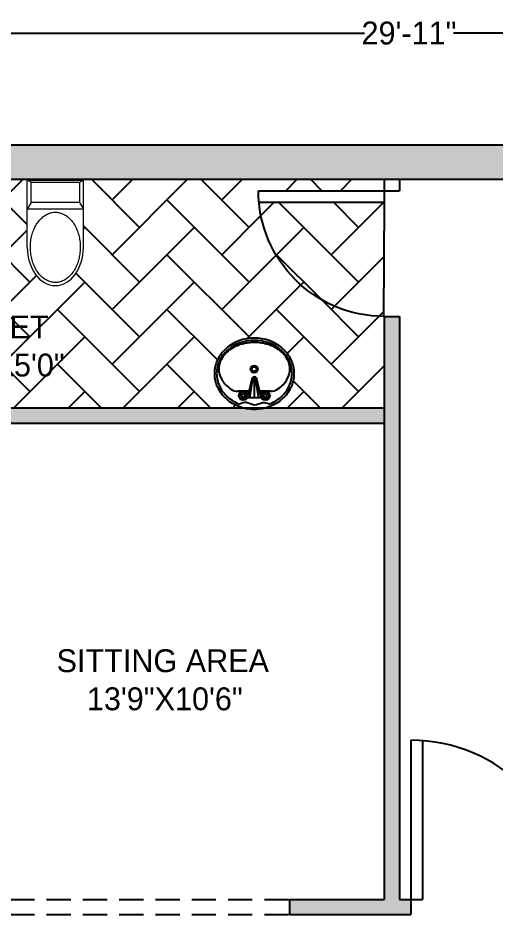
# Model space of a CAD drawing. Header units: inches. Extents: x -1202318 to 15458, y 120 to 819423.
# Drawn here: x 3547 to 3672.3, y 525.4 to 763.6 of the extents above; entities that cross this region are included whole.
import ezdxf

# ---------------------------------------------------------------- set-up
doc = ezdxf.new("R2010")
doc.units = ezdxf.units.IN
doc.header["$PDMODE"] = 98
doc.linetypes.add('HIDDEN', pattern=[9.524999999999999, 6.35, -3.175])
doc.styles.add('style 2', font='', dxfattribs={"height": 6})
doc.styles.get('style 2').set_extended_font_data('Bahnschrift')
doc.dimstyles.new('ISO-25', dxfattribs={"dimtxt": 6, "dimasz": 2.67, "dimexe": 1.25, "dimexo": 0.625, "dimgap": 0.645, "dimtad": 0, "dimdec": 0, "dimlunit": 3, "dimtxsty": 'style 2', "dimblk": 'DOT', "dimcen": 2.485, "dimclrd": 3, "dimclrt": 256, "dimadec": 0, "dimazin": 0, "dimtfac": 1, "dimtdec": 0, "dimtmove": 0, "dimatfit": 3, "dimfxl": 1, "dimarcsym": 1})

# ---------------------------------------------------------------- blocks, each defined once
blk = doc.blocks.new('A$C238C3AFD')
at = {"lineweight": 5}
for p, q in [((1.137941580964252e-07, 0.2462134398883791), (1.137941580964252e-07, 0.6795884995372035)), ((0.02441646447823587, 0.6657576923607849), (1.137941580964252e-07, 0.6795884995372035)), ((1.137941580964252e-07, 0.6795884995372035), (0.3609979960911005, 0.6795884995372035)), ((0.02441646447823587, 0.6795884995372035), (0.3366420315360301, 0.6795884995372035)), ((0.02441646447823587, 0.5350901306373999), (0.02441646447823587, 0.6657576923607849)), ((0.02441646447823587, 0.6657576923607849), (0.3366420315360301, 0.6657576923607849)), ((0.3366420315360301, 0.6657576923607849), (0.3609979960911005, 0.6795884995372035)), ((0.3366420315360301, 0.6657576923607849), (0.3366420315360301, 0.5350901306373999)), ((0.3609979960911005, 0.2462134398883791), (0.3609979960911005, 0.6795884995372035)), ((0.02441646447823587, 0.5350901306373999), (1.137941580964252e-07, 0.491976089484524)), ((0.3366420315360301, 0.5350901306373999), (0.02441646447823587, 0.5350901306373999)), ((0.3366420315360301, 0.5350901306373999), (0.3609979960911005, 0.491976089484524)), ((0.3609979960911005, 0.491976089484524), (1.137941580964252e-07, 0.491976089484524))]:
    blk.add_line(p, q, dxfattribs=at)
blk.add_ellipse((0.1804990549426293, 0.2462134398883791), major_axis=(-2.972700876236562e-14, 0.2462134171678699), ratio=0.7330995330187009, start_param=1.570796326794897, end_param=4.71238898038469, dxfattribs=at)
blk.add_open_spline([(0.1804990549426293, 0.4724268570571439), (0.1739011731506253, 0.4724268570571439), (0.1673030095216745, 0.4718457696362748), (0.1524086664894639, 0.4692063938127831), (0.1441297321835009, 0.4667931102521834), (0.127829926150298, 0.4600858578050975), (0.119809364638968, 0.4557904642861104), (0.104239576220607, 0.4453529879101552), (0.09669145185853267, 0.4392103417994804), (0.08230857215039578, 0.4251868350474979), (0.07547479733784712, 0.4173061802866869), (0.0627571880704636, 0.3999939057321171), (0.05687393938751484, 0.3905627929707407), (0.04626444078166969, 0.3704032080058823), (0.04153847795987531, 0.3596752649755217), (0.03340849278083624, 0.3372255791909993), (0.03000459846680315, 0.3255043088283855), (0.02463585032819537, 0.3014062653601286), (0.0226710508168253, 0.2890299130740459), (0.02024729644926992, 0.2639813925416092), (0.01978836036778375, 0.2513096168258926), (0.02039186373349366, 0.2260392176831374), (0.02145429878873983, 0.2134409805730684), (0.02506461878874688, 0.1886843095853692), (0.02761247336911765, 0.1765262766784872), (0.03410674677252246, 0.1530026219406864), (0.03805308863320533, 0.1416374388791155), (0.04720799537790299, 0.1200255456569721), (0.05241638255483849, 0.109779332378821), (0.06391314399388648, 0.0906909247423755), (0.07020113090584346, 0.08184926859394182), (0.0836369507596828, 0.065799334559415), (0.09078404180399957, 0.0585914919138304), (0.1056964215813423, 0.04596698748355266), (0.1134606129980966, 0.04055028166476404), (0.1293719829700422, 0.03158673031430226), (0.1375182382234925, 0.02803893480449915), (0.153998056832279, 0.02282634088624036), (0.1623319004511359, 0.02116001216927543), (0.1790443111649438, 0.01969771916628815), (0.1874245294038701, 0.01990108680183766), (0.2042049354868141, 0.02219171771866968), (0.2126057873811078, 0.02430141994409496), (0.2291751739940082, 0.03044491654145531), (0.2373436324451177, 0.03448029295395827), (0.2532356473475375, 0.04445011958887335), (0.260958091559587, 0.05038532750040758), (0.2757097811900167, 0.06405523406283464), (0.2827379372201904, 0.07178980221942766), (0.2958536722953795, 0.0888755732885329), (0.301940577307505, 0.0982262596298824), (0.3129547132566586, 0.118289772006392), (0.3178816101535631, 0.1290020335363806), (0.3263995709903611, 0.1514798388598138), (0.3299904861860341, 0.1632448755408404), (0.3357099386748814, 0.1874813553949934), (0.3378384130810446, 0.1999523488193518), (0.3405588980449465, 0.2252301605694811), (0.3411508861927359, 0.2380365618155338), (0.3407779093131467, 0.2636038051059586), (0.339812947120663, 0.2763642385907588), (0.3363594291540721, 0.3014596524881199), (0.3338709033132545, 0.3137942103130626), (0.3274569972072641, 0.337671846828016), (0.3235316946993407, 0.349214464018587), (0.3143828456613846, 0.3711692219148972), (0.3091594807892761, 0.381580839632079), (0.2976013671777764, 0.4009763229769305), (0.2912670190771678, 0.4099596193118487), (0.2777138308993017, 0.4262594318279298), (0.2704957671685406, 0.4335754825515323), (0.2554250067842077, 0.4463763504099916), (0.247573468698647, 0.451861207759066), (0.2314792022698384, 0.4609180105326232), (0.2232374479681312, 0.4644909632988856), (0.2065647915342197, 0.4697107804531697), (0.1981335694053996, 0.4713592617190443), (0.1866224022069218, 0.4723016901698429), (0.1835607254579372, 0.4724268570571439), (0.1804990549426293, 0.4724268570571439)], degree=3, knots=[0, 0, 0, 0, 0.1291865700928923, 0.1291865700928923, 0.2929837653768291, 0.2929837653768291, 0.4567809606607659, 0.4567809606607659, 0.6205781559447027, 0.6205781559447027, 0.7843753512286394, 0.7843753512286394, 0.9481725465125762, 0.9481725465125762, 1.111969741796513, 1.111969741796513, 1.27576693708045, 1.27576693708045, 1.439564132364387, 1.439564132364387, 1.603361327648323, 1.603361327648323, 1.76715852293226, 1.76715852293226, 1.930955718216197, 1.930955718216197, 2.094752913500134, 2.094752913500134, 2.258550108784071, 2.258550108784071, 2.422347304068007, 2.422347304068007, 2.586144499351944, 2.586144499351944, 2.749941694635881, 2.749941694635881, 2.913738889919818, 2.913738889919818, 3.077536085203755, 3.077536085203755, 3.241333280487691, 3.241333280487691, 3.406994641449475, 3.406994641449475, 3.572656002411258, 3.572656002411258, 3.738317363373041, 3.738317363373041, 3.903978724334824, 3.903978724334824, 4.069640085296608, 4.069640085296608, 4.235301446258391, 4.235301446258391, 4.400962807220174, 4.400962807220174, 4.566624168181957, 4.566624168181957, 4.73228552914374, 4.73228552914374, 4.897946890105524, 4.897946890105524, 5.063608251067307, 5.063608251067307, 5.22926961202909, 5.22926961202909, 5.394930972990873, 5.394930972990873, 5.560592333952656, 5.560592333952656, 5.72625369491444, 5.72625369491444, 5.891915055876223, 5.891915055876223, 6.057576416838006, 6.057576416838006, 6.223237777799789, 6.223237777799789, 6.283185307179586, 6.283185307179586, 6.283185307179586, 6.283185307179586], dxfattribs=at)
blk = doc.blocks.new('A$C62EA08CE')
at = {"linetype": 'ByBlock'}
for p, q in [((0.2190750854661019, 0.3943350335612195), (0.306705085467911, 0.3943350335612195)), ((0.2190750854661019, 0.3797300335645559), (0.2482850854667049, 0.2628900335621438)), ((0.2328389724007138, 0.3943350335612195), (0.256592247476874, 0.2566437564746593)), ((0.2628900854706444, 0.3943350335612195), (0.2628900854706444, 0.2555161210839287)), ((0.2933077018988115, 0.3943350335612195), (0.2695802776597702, 0.256794098582759)), ((0.2774950854673079, 0.2628900335621438), (0.306705085467911, 0.3797300335645559)), ((0.1569030901755468, 0.3505200335639529), (0.2263775854680716, 0.3505200335639529)), ((0.2994025854659412, 0.3505200335639529), (0.3690778702966782, 0.3505200335639529))]:
    blk.add_line(p, q, dxfattribs=at)
for centre, radius in [((0.1898650854727748, 0.3797300335645559), 0.02921), ((0.1898650854727748, 0.3797300335645559), 0.02321), ((0.1898650854727748, 0.3797300335645559), 0.01121), ((0.335915085468514, 0.3797300335645559), 0.02921), ((0.335915085468514, 0.3797300335645559), 0.02321), ((0.335915085468514, 0.3797300335645559), 0.01121), ((0.2640384579517558, 0.2045255693010404), 0.023368), ((0.2640384579517558, 0.2045255693010404), 0.015368)]:
    blk.add_circle(centre, radius, dxfattribs=at)
for centre, radius, start, end in [((0.2518357941607974, 0.202225176646607), 0.2631644933429036, 110.2132031902237, 131.6335499305747), ((0.2518357941607974, 0.202225176646607), 0.2481644933429036, 110.2132031902237, 131.6335499305747), ((0.2628901093212335, 0.172201390065311), 0.2951586434963838, 90.00000458569829, 110.2131769401282), ((0.2628900616127794, 0.172201390065311), 0.2951586434963838, 69.78682305987175, 89.99999541430171), ((0.2739443767732155, 0.202225176646607), 0.2481644933429035, 48.36645006942531, 69.78679680977629), ((0.2739443767732155, 0.202225176646607), 0.2631644933429035, 48.36645006942531, 69.78679680977629), ((0.2348020259832992, 0.2213881285715615), 0.2375253048786466, 131.6335451873389, 155.0149376704166), ((0.2348020259832992, 0.2213881285715615), 0.2225253048786466, 131.6335451873389, 155.0149376704166), ((0.2909781449579896, 0.2213881285715615), 0.2225253048786464, 24.98506232958335, 48.36645481266115), ((0.2909781449579896, 0.2213881285715615), 0.2375253048786464, 24.98506232958335, 48.36645481266115), ((0.2084237233957538, 0.23368008415855), 0.2084236379244461, 155.0149182782628, 180.0000137570949), ((0.2084237233957538, 0.23368008415855), 0.1934236379244461, 155.0149182782628, 180.0000137570949), ((0.2106628391502454, 0.177718259532412), 0.18834914705, 122.2598079089317, 151.0887990604045), ((0.1569030901755468, 0.2628900335621438), 0.08763, 90, 122.2598079089317), ((0.3690778702966782, 0.2628900335621438), 0.08763, 56.09549019404326, 90), ((0.2835224813406967, 0.1355918312110589), 0.24100718245, 53.13010185414811, 56.09549019404326), ((0.3151173317910434, 0.177718259532412), 0.18834914705, 28.91120093959547, 53.13010185414811), ((0.317356447545535, 0.23368008415855), 0.1934236379244455, 359.9999862429051, 24.98508172173718), ((0.317356447545535, 0.23368008415855), 0.2084236379244455, 359.9999862429051, 24.98508172173718), ((0.1622244803456852, 0.2044700335609377), 0.13301439488, 151.0887990604045, 180), ((0.2628900854706444, 0.2736666355558555), 0.01815051446886898, 216.4225302188404, 323.5774697811596), ((0.3635556905883277, 0.2044700335609377), 0.13301439488, 0, 28.91120093959547), ((0.2084237233957538, 0.2336799829718075), 0.2084236379244455, 179.9999862429051, 204.9850817217372), ((0.2084237233957538, 0.2336799829718075), 0.1934236379244455, 179.9999862429051, 204.9850817217372), ((0.1622244803456852, 0.2044700335609377), 0.13301439488, 180, 208.9112009395955), ((0.3635556905883277, 0.2044700335609377), 0.13301439488, 331.0887990604045, 0), ((0.317356447545535, 0.2336799829718075), 0.1934236379244461, 335.0149182782628, 1.375709488588968e-05), ((0.317356447545535, 0.2336799829718075), 0.2084236379244461, 335.0149182782628, 1.375709488588968e-05), ((0.2348020259832992, 0.245971938558796), 0.2375253048786464, 204.9850623295833, 228.3664548126611), ((0.2348020259832992, 0.245971938558796), 0.2225253048786464, 204.9850623295833, 228.3664548126611), ((0.2106628391502454, 0.2312218075967394), 0.18834914705, 208.9112009395955, 233.1301018541481), ((0.3151173317910434, 0.2312218075967394), 0.18834914705, 306.8698981458519, 331.0887990604045), ((0.2909781449579896, 0.245971938558796), 0.2225253048786466, 311.6335451873389, 335.0149376704166), ((0.2909781449579896, 0.245971938558796), 0.2375253048786466, 311.6335451873389, 335.0149376704166), ((0.2518357941607974, 0.2651348904837505), 0.2631644933429134, 228.3664500694253, 249.7867968097763), ((0.2518357941607974, 0.2651348904837505), 0.2481644933429134, 228.3664500694253, 249.7867968097763), ((0.2422576896005921, 0.2733482359108166), 0.24100718245, 233.1301018541481, 252.7420607856108), ((0.2835224813406967, 0.2733482359108166), 0.24100718245, 287.2579392143892, 306.8698981458519), ((0.2739443767732155, 0.2651348904837505), 0.2481644933429136, 290.2132031902237, 311.6335499305747), ((0.2739443767732155, 0.2651348904837505), 0.2631644933429136, 290.2132031902237, 311.6335499305747), ((0.2628901093212335, 0.2951586770577705), 0.2951586434963766, 249.7868230598718, 269.9999954143017), ((0.2628901093212335, 0.2951586770577705), 0.2801586434963766, 249.7868230598718, 269.9999954143017), ((0.2628900854706444, 0.3397629544924712), 0.31055292093, 252.7420607856108, 270), ((0.2628900616127794, 0.2951586770577705), 0.2801586434963765, 270.0000045856983, 290.2131769401283), ((0.2628900854706444, 0.3397629544924712), 0.31055292093, 270, 287.2579392143892), ((0.2628900616127794, 0.2951586770577705), 0.2951586434963765, 270.0000045856983, 290.2131769401283)]:
    blk.add_arc(centre, radius, start, end, dxfattribs=at)
blk.add_spline([(0.1660913743126002, 0.4351060694243643), (0.2064153703850025, 0.4271121309720911), (0.2640041848007968, 0.4409528875621618), (0.3172191221037792, 0.424926716790651), (0.3596887966214126, 0.4351060694243643)], degree=3, dxfattribs=at)
blk = doc.blocks.new('DD2')
for p, q in [((0, 33), (0, 0)), ((3, 33), (3, 0)), ((0, 0), (2.999999999999773, 0))]:
    blk.add_line(p, q)
blk.add_arc((0, 0), 33, 0, 90)
blk = doc.blocks.new('D1 inch')
for p, q in [((0, 41.76140117957107), (0, 0)), ((3, 41.65350679692028), (3, 0)), ((0, 0), (3.000000000000227, 0)), ((41.76140117957107, 0), (42, 0))]:
    blk.add_line(p, q)
blk.add_arc((0, 0), 41.761401179571, 0, 90)
blk = doc.blocks.new('_Dot')
at = {"color": 0, "linetype": 'ByBlock', "lineweight": -2}
blk.add_line((-0.5, 0), (-1, 0), dxfattribs=at)
at = {"color": 0, "linetype": 'ByBlock', "const_width": 0.5}
blk.add_lwpolyline([(-0.25, 0, 1), (0.25, 0, 1)], format="xyb", close=True, dxfattribs=at)
blk = doc.blocks.new('*D187')
at = {"color": 0, "lineweight": -2, "transparency": 16777216}
for p, q in [((3470.007945306192, 730.946538160446), (3470.007945306192, 760.9227449431783)), ((3829.007945306192, 730.946538160446), (3829.007945306192, 760.9227449431783))]:
    blk.add_line(p, q, dxfattribs=at)
at = {"color": 3, "lineweight": -2, "transparency": 16777216}
for p, q in [((3472.677945306192, 759.6727449431783), (3637.820304315821, 759.6727449431783)), ((3826.337945306192, 759.6727449431783), (3661.195586296563, 759.6727449431783))]:
    blk.add_line(p, q, dxfattribs=at)
at = {"layer": 'Defpoints', "color": 0, "transparency": 16777216}
for p in [(3829.007945306192, 759.6727449431783), (3470.007945306192, 730.321538160446), (3829.007945306192, 730.321538160446)]:
    blk.add_point(p, dxfattribs=at)
at = {"color": 3, "lineweight": -2, "transparency": 16777216, "xscale": 2.67, "yscale": 2.67, "zscale": 2.67, "rotation": 180}
blk.add_blockref('_Dot', (3470.007945306192, 759.6727449431783), dxfattribs=at)
at = {"color": 3, "lineweight": -2, "transparency": 16777216, "xscale": 2.67, "yscale": 2.67, "zscale": 2.67}
blk.add_blockref('_Dot', (3829.007945306192, 759.6727449431783), dxfattribs=at)
at = {"transparency": 16777216, "insert": (3649.507945306192, 759.6727449431783), "char_height": 6, "attachment_point": 5, "style": 'style 2'}
blk.add_mtext('29\'-11"', dxfattribs=at)

msp = doc.modelspace()

# ---------------------------------------------------------------- hatches: boundary and pattern name
at = {"linetype": 'ByBlock'}
h = msp.add_hatch(color=250, dxfattribs=at)
h.dxf.hatch_style = 1
h.paths.add_polyline_path([(3829.007945306192, 730.321538160446), (3470.007945306192, 730.321538160446), (3470.007945306192, 715.3940731674356), (3479.007945306192, 715.3940731674356), (3479.007945306192, 721.321538160446), (3643.007945306192, 721.3215381604459), (3647.007945306192, 721.321538160446), (3820.007945306192, 721.321538160446), (3820.007945306192, 661.5414317365739), (3829.007945306192, 661.5414317365739)])
h.paths.add_polyline_path([(3479.007945306192, 657.3215381604458), (3643.007945306191, 657.321538160446), (3643.007945306191, 661.321538160446), (3611.620601675039, 661.321538160446, -0.05773306419337398), (3608.93009217071, 661.0098362915061, -0.05773306380066488), (3606.239582684804, 661.3215381604459), (3479.007945306192, 661.3215381604458), (3479.007945306192, 667.3940731674356), (3470.007945306192, 667.3940731674356), (3470.007945306192, 622.6105357757988), (3479.007945306192, 622.6105357757988)])
h.paths.add_polyline_path([(3479.007945306192, 528.321538160446), (3497.272269828129, 528.321538160446), (3497.272269828129, 532.321538160446), (3479.007945306192, 532.321538160446), (3479.007945306192, 622.6105357757988), (3470.007945306192, 622.6105357757988), (3470.007945306192, 201.321538160446), (3579.007945306192, 201.321538160446), (3579.007945306192, 210.321538160446), (3479.007945306192, 210.321538160446), (3479.007945306193, 310.321538160446), (3579.007945306193, 310.3215381604461), (3579.007945306193, 326.321538160446), (3575.007945306193, 326.321538160446), (3575.007945306193, 314.3215381604461), (3479.007945306193, 314.321538160446), (3479.007945306192, 362.3215381604461), (3575.007945306192, 362.321538160446), (3575.007945306192, 359.321538160446), (3579.007945306192, 359.321538160446), (3584.354438509273, 359.321538160446), (3584.354438509272, 366.321538160446), (3479.007945306192, 366.321538160446)])
h.paths.add_polyline_path([(3829.007945306192, 532.321538160446), (3829.007945306192, 661.5414317365739), (3820.007945306192, 661.5414317365739), (3820.007945306192, 532.3102881779712), (3820.560417181236, 311.321538160446), (3732.560142181666, 311.321538160446), (3678.007945306193, 311.3215381604463), (3678.007945306194, 307.1751138870659), (3736.577654658228, 307.321538160446), (3820.570417181236, 307.321538160446), (3820.690417181236, 259.321538160446), (3736.690154681646, 259.321538160446), (3736.659721432014, 271.4948380134009), (3732.659733931955, 271.4848380446506), (3732.700142181665, 255.321538160446), (3820.700417181235, 255.321538160446), (3821.012917181236, 130.321538160446), (3633.007945306192, 130.321538160446), (3633.007945306192, 183.3215381604463), (3633.007945306194, 304.062623262022), (3633.007945306193, 311.3215381604468), (3633.007945306194, 362.321538160446), (3820.432917181236, 362.3215381604461), (3820.422917181236, 366.321538160446), (3626.007945306193, 366.321538160446), (3626.007945306193, 362.321538160446), (3629.007945306193, 362.321538160446), (3629.007945306192, 210.321538160446), (3621.007945306192, 210.321538160446), (3621.007945306192, 201.321538160446), (3624.007945306192, 201.321538160446), (3624.007945306192, 121.321538160446), (3830.035445306192, 121.321538160446)])
h = msp.add_hatch(dxfattribs=at)
h.set_pattern_fill('AR-HBONE', color=256, scale=0.1)
h.set_pattern_definition([(45, (2537.090452, 2339.510317), (1.4210854715202e-15, 14.36840979371065), [30.48, -10.16]), (135, (2544.274652, 2346.694517), (1.4210854715202e-15, 14.36840979371065), [30.48, -10.16])])
edge = h.paths.add_edge_path()
edge.add_line((3610.007945306191, 718.321538160446), (3643.007945306191, 718.321538160446))
edge.add_line((3643.007945306191, 718.321538160446), (3643.007945306191, 721.3215381604459))
edge.add_line((3643.007945306191, 721.3215381604459), (3564.081362714707, 721.3215381604459))
edge.add_line((3564.081362714707, 721.3215381604459), (3564.081362714707, 703.4493358453065))
edge.add_ellipse((3556.722498258393, 703.4493358454473), major_axis=(-1.057666408684137e-12, 10.03801547386206), ratio=0.7330995330186648, start_angle=90.0000000000008, end_angle=270.00000000000074, ccw=False)
edge.add_line((3549.36363380208, 703.4493358453044), (3549.36363380208, 721.3215381604459))
edge.add_line((3549.36363380208, 721.3215381604459), (3479.007945306191, 721.3215381604459))
edge.add_line((3479.007945306191, 721.3215381604459), (3479.007945306191, 661.3215381604458))
edge.add_line((3479.007945306191, 661.3215381604458), (3606.239582684804, 661.321538160446))
edge.add_arc((3608.930093130964, 672.7774983542109), 11.76766206270484, 249.7879669343703, 256.7832230228689, ccw=False)
edge.add_arc((3608.489369310143, 671.5804818272396), 10.4920892299738, 228.3664053107173, 249.7880799106434, ccw=False)
edge.add_arc((3607.810251038996, 670.816475258795), 9.469881979543576, 204.9852906359849, 228.3664053113166, ccw=False)
edge.add_arc((3606.758576092394, 670.3264080267317), 8.309629384119031, 179.9999862429022, 204.9853418065556, ccw=False)
edge.add_arc((3606.758576092394, 670.3264120609407), 8.309629384119031, 155.0146588949522, 180.0000140592031, ccw=False)
edge.add_arc((3607.810251039042, 669.8363448289763), 9.469881979543413, 131.6335946893211, 155.0147099802337, ccw=False)
edge.add_arc((3608.489369310204, 669.072338260544), 10.49208922997394, 110.2129623509249, 131.6335946899626, ccw=False)
edge.add_arc((3608.930093130964, 667.8753217337512), 11.76766206270485, 90.00000458569713, 110.21296234976441, ccw=False)
edge.add_arc((3608.930091228638, 667.8753217337512), 11.76766206270484, 69.78703764913172, 89.999995323424, ccw=False)
edge.add_arc((3609.370815049204, 669.0723382606157), 10.49208922997393, 48.36640532015201, 69.78703764670678, ccw=False)
edge.add_arc((3610.049933320557, 669.8363448288776), 9.46988197954335, 24.98529001213973, 48.36640532343557, ccw=False)
edge.add_arc((3611.101608267159, 670.3264120609407), 8.309629384119027, -1.3757097917732608e-05, 24.98534109560569, ccw=False)
edge.add_arc((3611.101608267159, 670.3264080267317), 8.309629384119027, -24.9853414137321, 1.4059203181204794e-05, ccw=False)
edge.add_arc((3610.049933320306, 670.8164752582563), 9.469881979543404, 311.6335946798405, 335.01470971230515, ccw=False)
edge.add_arc((3609.370815049811, 671.5804818272803), 10.49208922997378, 290.21192008441085, 311.6335946765397, ccw=False)
edge.add_arc((3608.930091228879, 672.7774983542109), 11.76766206270484, 283.2167769771311, 290.2120330617934, ccw=False)
edge.add_line((3611.620601675039, 661.321538160446), (3643.007945306191, 661.321538160446))
edge.add_line((3643.007945306191, 661.321538160446), (3643.007945306191, 685.321538160446))
edge.add_arc((3643.007945306191, 718.321538160446), 33, 180, 270, ccw=False)
h.paths.add_polyline_path([(3507.426226469979, 664.1536775521292), (3480.690031747238, 664.1536775521292), (3480.690031747238, 717.6260669976106), (3507.426226469979, 717.6260669976106)], flags=16)
h.paths.add_polyline_path([(3506.210766895626, 707.9272272399927), (3504.720096256077, 708.628677742298, -0.8716175056784385), (3504.972865829448, 709.4376522387664), (3506.543324051191, 709.1747427748531, -1.174481788290676)], flags=0)
h.paths.add_polyline_path([(3503.039449842086, 678.5826961182862, -0.4040179578747148), (3497.695473598854, 673.4222250560399), (3490.420784618118, 673.4222250560399, -0.4040179578776357), (3485.07680837487, 678.5826961183255), (3483.853668101759, 713.580322485202, -0.4348292788856607), (3485.631732141736, 715.487171419803), (3502.484526075221, 715.487171419803, -0.1867552275191872), (3503.684427659139, 715.0227994943965), (3505.077712532252, 716.5051972320168, -1.174481786525048), (3506.143959157401, 715.2937383502449), (3504.215176093742, 714.131193134425, -0.06047078413148569), (3504.266939056738, 713.7047584353204)], flags=0)
h.paths.add_polyline_path([(3505.476090863591, 666.7345931309358, -1), (3503.510266183492, 666.7345931309358, -1)], flags=0)
h.paths.add_polyline_path([(3505.164622891666, 711.0243287563277, -1), (3506.301261775365, 711.0243287563277, -1)], flags=0)
h.paths.add_polyline_path([(3505.164622891666, 712.8946512281334, -1), (3506.301261775365, 712.8946512281334, -1)], flags=0)
h.paths.add_polyline_path([(3501.320997566831, 716.3399823566925, -1), (3502.457636450529, 716.3399823566925, -1)], flags=0)
h.paths.add_polyline_path([(3492.721319372471, 678.5327041173421, -1), (3495.394938844745, 678.5327041173421, -1)], flags=0)
h.paths.add_polyline_path([(3493.16692261785, 678.5327041173421, -1), (3494.949335599366, 678.5327041173421, -1)], flags=0)
h.paths.add_polyline_path([(3493.464497534396, 716.4111712080794, -1), (3494.651760682821, 716.4111712080794, -1)], flags=0)
h.paths.add_polyline_path([(3643.007945306191, 715.321538160446), (3610.144591855881, 715.321538160446, 0.3877945824088003), (3643.007945306191, 685.321538160446)], flags=17)
h.paths.add_polyline_path([(3520.883042368951, 666.1794637388134), (3558.958695738964, 666.1794637388134), (3558.958695738964, 689.3967952381256), (3520.883042368951, 689.3967952381256)], flags=24)
h = msp.add_hatch(color=250)
h.dxf.hatch_style = 1
h.paths.add_polyline_path([(3647.007945306191, 685.321538160446), (3643.007945306191, 685.321538160446), (3643.007945306192, 532.321538160446), (3618.191234087535, 532.321538160446), (3618.191234087535, 528.321538160446), (3650.007945306192, 528.321538160446), (3650.007945306192, 532.3215381604462), (3647.007945306192, 532.321538160446)])
h.paths.add_polyline_path([(3820.007917181235, 532.3215381604462), (3692.007945306192, 532.3215381604462), (3692.007945306192, 528.321538160446), (3734.880524824702, 528.321538160446, -0.0201155546330632), (3741.375472694789, 528.321538160446), (3820.017917181236, 528.321538160446)])

# ---------------------------------------------------------------- linework, layer by layer
for p, q in [((3470.007945306192, 730.321538160446), (3829.007945306192, 730.321538160446)), ((3479.007945306192, 721.321538160446), (3643.007945306192, 721.3215381604459)), ((3643.007945306192, 721.321538160446), (3643.007945306191, 718.321538160446)), ((3647.007945306192, 721.3215381604459), (3820.007945306192, 721.321538160446)), ((3647.007945306192, 721.321538160446), (3647.007945306191, 718.321538160446)), ((3643.007945306192, 718.321538160446), (3647.007945306192, 718.321538160446)), ((3643.007945306192, 685.321538160446), (3647.007945306192, 685.321538160446)), ((3643.007945306191, 685.321538160446), (3643.007945306192, 532.321538160446)), ((3647.007945306191, 685.321538160446), (3647.007945306192, 532.321538160446)), ((3479.007945306191, 661.3215381604458), (3643.007945306192, 661.321538160446)), ((3479.007945306191, 657.3215381604458), (3643.007945306192, 657.321538160446)), ((3618.191234087535, 532.321538160446), (3618.191234087535, 528.321538160446)), ((3618.191234087535, 532.321538160446), (3643.007945306192, 532.321538160446)), ((3647.007945306192, 532.321538160446), (3650.007945306191, 532.3215381604462)), ((3650.007945306192, 532.321538160446), (3650.007945306192, 528.321538160446)), ((3618.191234087536, 528.321538160446), (3650.007945306192, 528.321538160446))]:
    msp.add_line(p, q)
at = {"linetype": 'HIDDEN'}
for p, q in [((3643.007945306192, 721.3215381604459), (3647.007945306192, 721.321538160446)), ((3497.272269828129, 532.321538160446), (3618.191234087535, 532.321538160446)), ((3497.272269828129, 528.321538160446), (3618.191234087535, 528.321538160446))]:
    msp.add_line(p, q, dxfattribs=at)
at = {"linetype": 'ByBlock'}
msp.add_line((3643.007945306191, 715.321538160446), (3642.811528836687, 685.3221227024336), dxfattribs=at)

# ---------------------------------------------------------------- block references
at = {"color": 7, "xscale": 40.76957133094868, "yscale": 40.76957133094868, "zscale": 40.76957133094868}
msp.add_blockref('A$C238C3AFD', (3549.363629162741, 693.4113194452798), dxfattribs=at)
at = {"xscale": -1, "rotation": 90}
msp.add_blockref('DD2', (3643.007945306191, 718.321538160446), dxfattribs=at)
at = {"color": 7, "xscale": 39.86893937208585, "yscale": 39.86893937208585, "zscale": 39.86893937208585, "rotation": 180}
msp.add_blockref('A$C62EA08CE', (3619.411241058928, 679.6429851345133), dxfattribs=at)
msp.add_blockref('D1 inch', (3650.007945306191, 532.3215381604462))

# ---------------------------------------------------------------- texts
at = {"linetype": 'HIDDEN', "insert": (3517.436582866689, 685.5570428309729), "char_height": 6, "attachment_point": 1, "style": 'style 2'}
msp.add_mtext_dynamic_manual_height_columns('\\pi9.4526;TOILET\\P\\pi5.3178;13\'9"X5\'0"', width=44.80351047632576, gutter_width=30, heights=[0], dxfattribs=at)
at = {"insert": (3551.949813418912, 597.9546072891827), "char_height": 6, "attachment_point": 1, "style": 'style 2'}
msp.add_mtext_dynamic_manual_height_columns('\\pi5.1009;SITTING AREA \\P\\pi13.051;13\'9"X10\'6"', width=62.8151986122175, gutter_width=30, heights=[0], dxfattribs=at)

# ---------------------------------------------------------------- dimensions: what is measured, and where the dimension line sits
dim = msp.add_linear_dim(base=(3829.007945306192, 759.6727449431783), p1=(3470.007945306192, 730.321538160446), p2=(3829.007945306192, 730.321538160446), dimstyle='ISO-25')
dim.commit()
dim.dimension.update_dxf_attribs({"geometry": '*D187', "text_midpoint": (3649.507945306192, 759.6727449431783)})

doc.saveas('drawing.dxf')
